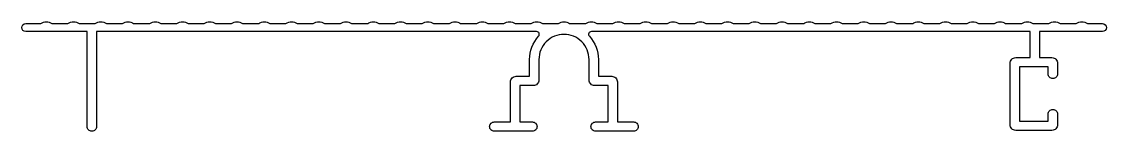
# Model space of a CAD drawing. Extents: x 599 to 716, y 557 to 569.
import ezdxf

# ---------------------------------------------------------------- set-up
doc = ezdxf.new("R2010")
doc.units = 0
doc.layers.get('0').update_dxf_attribs({"linetype": 'CONTINUOUS'})

msp = doc.modelspace()

# ---------------------------------------------------------------- linework, layer by layer
at = {"color": 0, "linetype": 'BYBLOCK'}
msp.add_lwpolyline([(678.39, 568.62), (680.12, 568.62, -0.3339), (681.32, 568.62), (683.05, 568.62, -0.3339), (684.26, 568.62), (685.99, 568.62, -0.3339), (687.19, 568.62), (688.92, 568.62, -0.3339), (690.12, 568.62), (691.85, 568.62, -0.3339), (693.05, 568.62), (694.78, 568.62, -0.3339), (695.98, 568.62), (697.71, 568.62, -0.3339), (698.92, 568.62), (700.65, 568.62, -0.3339), (701.85, 568.62), (703.58, 568.62, -0.3339), (704.78, 568.62), (706.51, 568.62, -0.3339), (707.71, 568.62), (709.44, 568.62, -0.3339), (710.64, 568.62), (712.38, 568.62, -0.3339), (713.58, 568.62), (715.19, 568.62, -1), (715.19, 567.77), (708.41, 567.77), (708.41, 564.97), (709.76, 564.97, -0.414214), (710.36, 564.37), (710.36, 563.22, -0.414214), (709.86, 562.72, -0.414214), (709.36, 563.22), (709.36, 563.97), (706.26, 563.97), (706.26, 558.17), (709.36, 558.17), (709.36, 558.92, -0.414214), (709.86, 559.42, -0.414214), (710.36, 558.92), (710.36, 557.77, -0.414214), (709.76, 557.17), (705.86, 557.17, -0.414214), (705.26, 557.77), (705.26, 564.37, -0.414214), (705.86, 564.97), (707.41, 564.97), (707.41, 567.77), (660.21, 567.77, 0.652229), (659.99, 567.27, -0.187389), (660.96, 564.77), (660.96, 562.97), (662.41, 562.97, -0.414214), (663.01, 562.37), (663.01, 558.07), (664.76, 558.07, -0.414214), (665.26, 557.57, -0.414214), (664.76, 557.07), (660.66, 557.07, -0.414214), (660.16, 557.57, -0.414214), (660.66, 558.07), (662.01, 558.07), (662.01, 561.97), (660.56, 561.97, -0.414214), (659.96, 562.57), (659.96, 564.77, 0.414214), (657.26, 567.47, 0.414214), (654.56, 564.77), (654.56, 562.57, -0.414214), (653.96, 561.97), (652.51, 561.97), (652.51, 558.07), (653.86, 558.07, -0.414214), (654.36, 557.57, -0.414214), (653.86, 557.07), (649.76, 557.07, -0.414214), (649.26, 557.57, -0.414214), (649.76, 558.07), (651.51, 558.07), (651.51, 562.37, -0.414214), (652.11, 562.97), (653.56, 562.97), (653.56, 564.77, -0.187389), (654.53, 567.27, 0.652229), (654.31, 567.77), (606.97, 567.77), (606.97, 557.57, -0.414214), (606.47, 557.07), (606.46, 557.07, -0.414214), (605.96, 557.57), (605.96, 567.77), (599.34, 567.77, -1), (599.34, 568.62), (600.96, 568.62, -0.3339), (602.16, 568.62), (603.89, 568.62, -0.3339), (605.09, 568.62), (606.82, 568.62, -0.3339), (608.02, 568.62), (609.75, 568.62, -0.3339), (610.96, 568.62), (612.69, 568.62, -0.3339), (613.89, 568.62), (615.62, 568.62, -0.3339), (616.82, 568.62), (618.55, 568.62, -0.3339), (619.75, 568.62), (621.48, 568.62, -0.3339), (622.68, 568.62), (624.41, 568.62, -0.3339), (625.62, 568.62), (627.35, 568.62, -0.3339), (628.55, 568.62), (630.28, 568.62, -0.3339), (631.48, 568.62), (633.21, 568.62, -0.3339), (634.41, 568.62), (636.14, 568.62, -0.3339), (637.34, 568.62), (639.07, 568.62, -0.3339), (640.28, 568.62), (642.01, 568.62, -0.3339), (643.21, 568.62), (644.94, 568.62, -0.3339), (646.14, 568.62), (647.87, 568.62, -0.3339), (649.07, 568.62), (650.8, 568.62, -0.3339), (652, 568.62), (653.73, 568.62, -0.3339), (654.94, 568.62), (656.67, 568.62, -0.3339), (657.87, 568.62), (659.6, 568.62, -0.3339), (660.8, 568.62), (662.53, 568.62, -0.3339), (663.73, 568.62), (665.46, 568.62, -0.3339), (666.66, 568.62), (668.39, 568.62, -0.3339), (669.6, 568.62), (671.33, 568.62, -0.3339), (672.53, 568.62), (674.26, 568.62, -0.3339), (675.46, 568.62), (677.19, 568.62, -0.3339)], format="xyb", close=True, dxfattribs=at)

doc.saveas('drawing.dxf')
